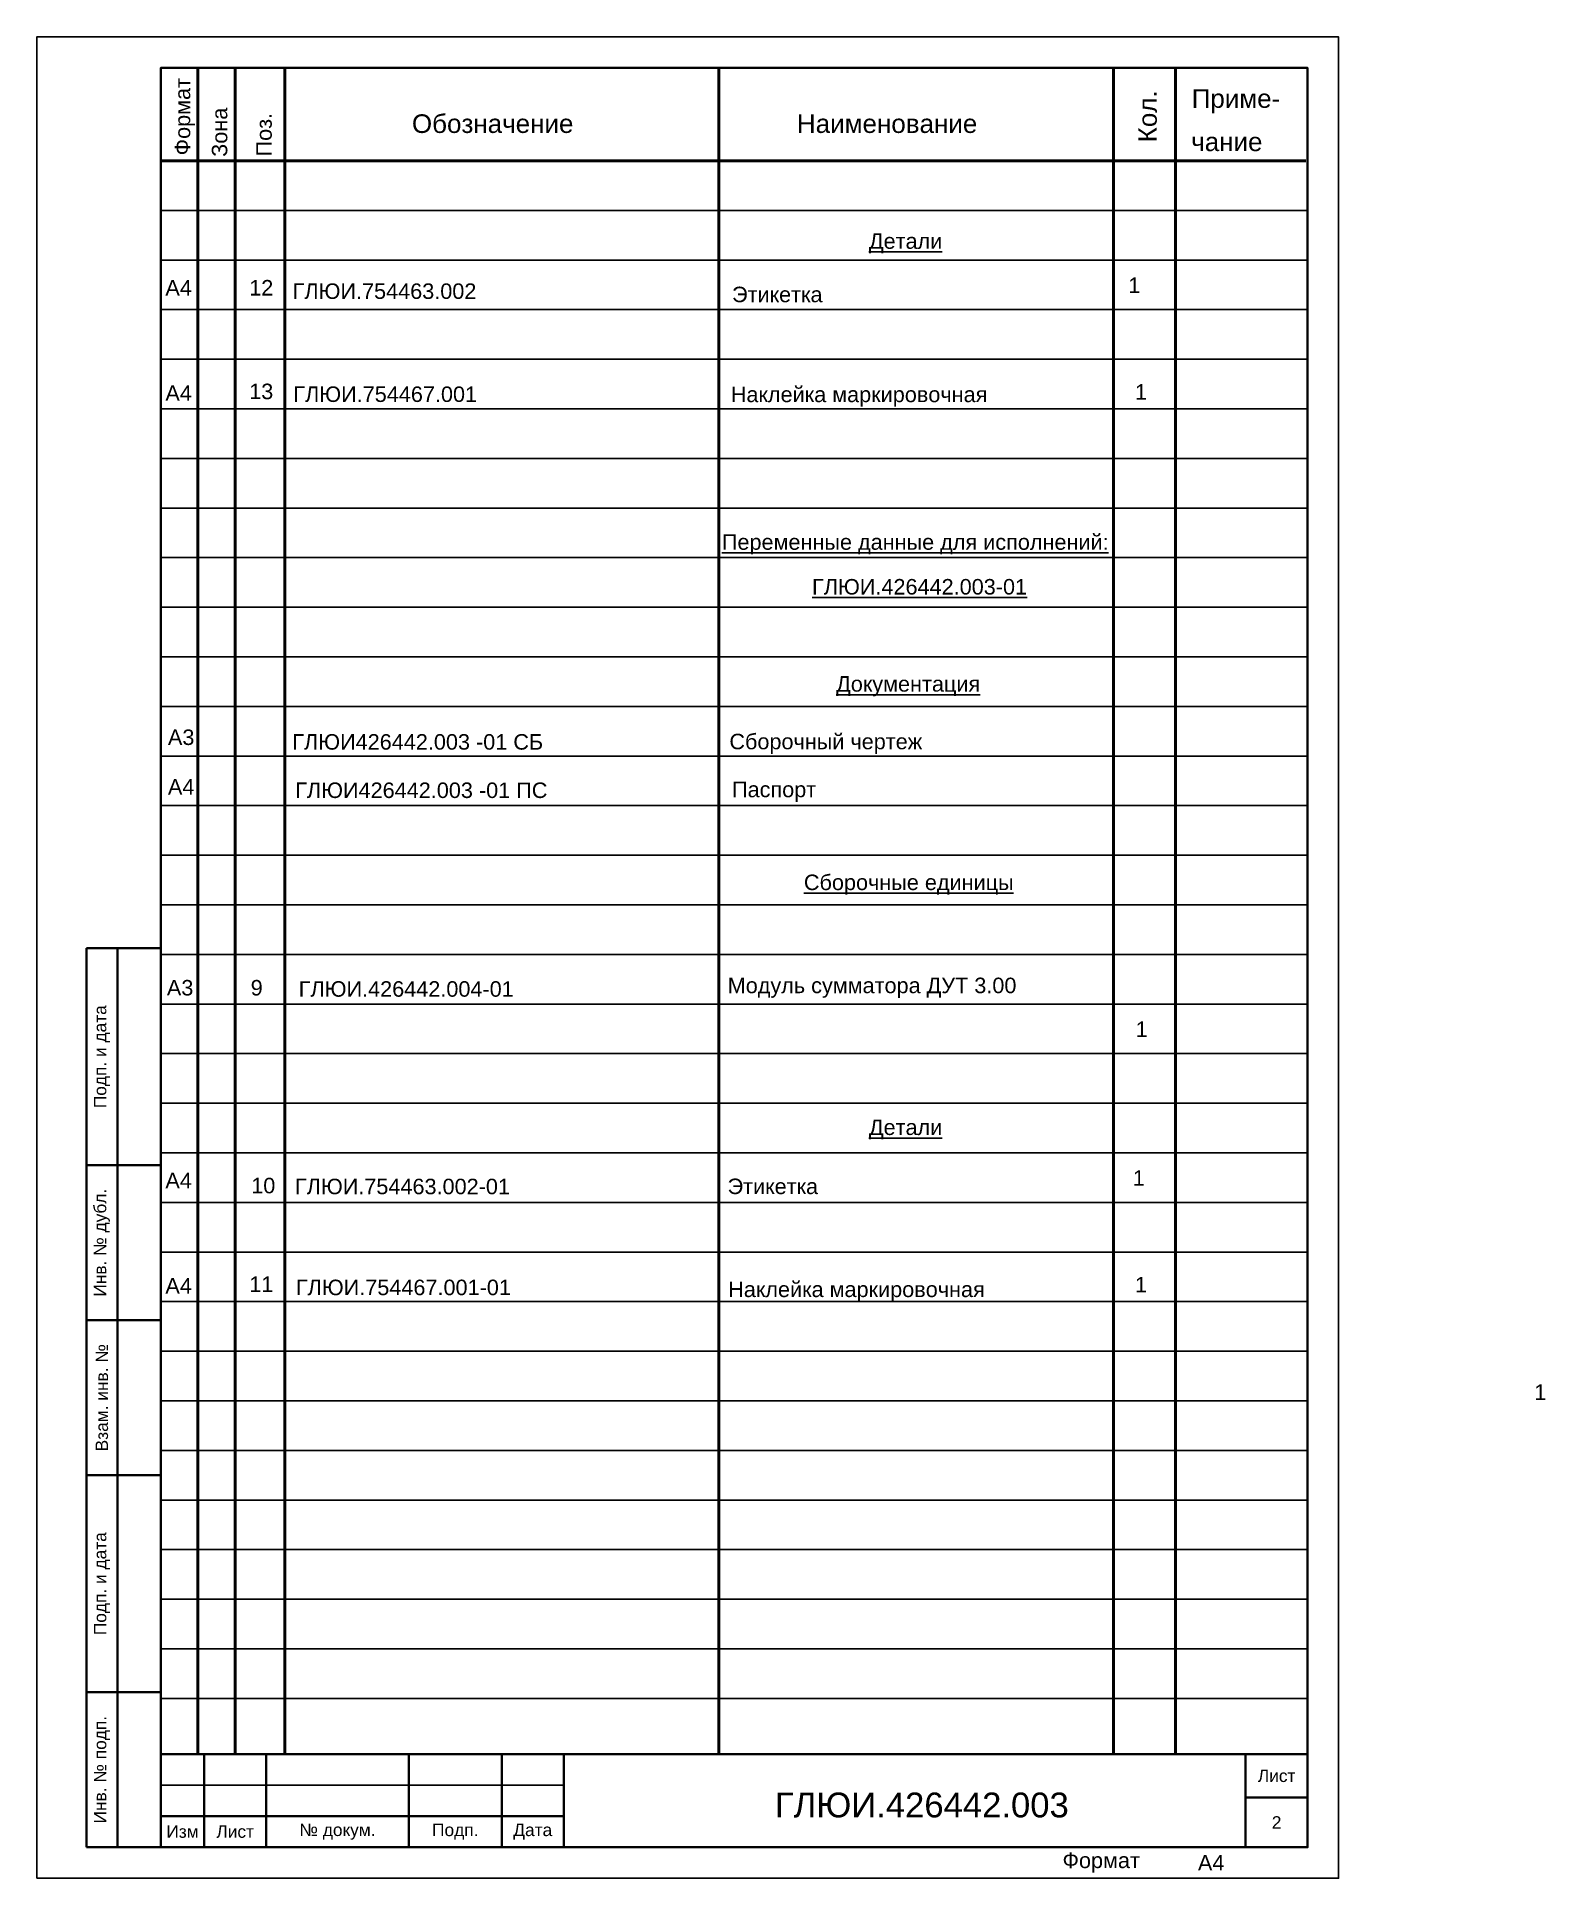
# Paper-space layout 'Лист 2' of a CAD drawing. Header units: millimetres. Extents: x -5 to 238, y -6 to 291.
import ezdxf

# ---------------------------------------------------------------- set-up
doc = ezdxf.new("R2010")
doc.units = ezdxf.units.MM
doc.header["$LTSCALE"] = 0.5
doc.layers.add('Текст', color=7, linetype='Continuous')
doc.layers.add('Штамп', color=7, linetype='Continuous', lineweight=40)
doc.styles.add('Arial', font='ARIAL.TTF')
doc.styles.add('LAT', font='ARIAL.TTF', dxfattribs={"height": 2.5})
doc.styles.get("Standard").update_dxf_attribs({"font": 'TIMES.TTF', "height": 3})
doc.styles.add('style2', font='TIMES.TTF', dxfattribs={"height": 2.3})

psp = doc.layouts.new('Лист 2')

# ---------------------------------------------------------------- linework, layer by layer
at = {"lineweight": -3, "ltscale": 3}
psp.add_line((-5.22, 290.58), (-5.22, -6.42), dxfattribs=at)
at = {"lineweight": 50}
for p, q in [((20.78, 285.58), (20.78, 13.56)), ((26.78, 13.56), (26.78, 285.58)), ((34.78, 285.58), (34.78, 13.56)), ((104.78, 13.56), (104.78, 285.58)), ((168.47, 285.58), (168.47, 13.56)), ((178.47, 13.56), (178.47, 285.58))]:
    psp.add_line(p, q, dxfattribs=at)
at = {"lineweight": 50, "ltscale": 3}
psp.add_line((14.73, 270.58), (199.5, 270.58), dxfattribs=at)
at = {"ltscale": 3}
for p, q in [((14.78, 262.58), (199.78, 262.58)), ((14.78, 254.58), (199.78, 254.58)), ((14.78, 246.58), (199.78, 246.58)), ((14.78, 238.58), (199.78, 238.58)), ((14.78, 230.58), (199.78, 230.58)), ((14.78, 222.58), (199.78, 222.58)), ((14.78, 214.58), (199.78, 214.58)), ((14.78, 206.58), (199.78, 206.58)), ((14.78, 198.58), (199.78, 198.58)), ((14.78, 190.58), (199.78, 190.58)), ((14.78, 182.58), (199.78, 182.58)), ((14.78, 174.58), (199.78, 174.58)), ((14.78, 166.58), (199.78, 166.58)), ((14.78, 158.58), (199.78, 158.58)), ((14.78, 150.58), (199.78, 150.58)), ((14.78, 142.58), (199.78, 142.58)), ((14.78, 134.58), (199.78, 134.58)), ((14.78, 126.58), (199.78, 126.58)), ((14.78, 118.58), (199.78, 118.58)), ((14.78, 110.58), (199.78, 110.58)), ((14.78, 102.58), (199.78, 102.58)), ((14.78, 94.58), (199.78, 94.58)), ((14.78, 86.58), (199.78, 86.58)), ((14.78, 78.58), (199.78, 78.58)), ((14.78, 70.58), (199.78, 70.58)), ((14.78, 62.58), (199.78, 62.58)), ((14.78, 54.58), (199.78, 54.58)), ((14.78, 46.58), (199.78, 46.58))]:
    psp.add_line(p, q, dxfattribs=at)
for p, q in [((199.78, 38.58), (14.78, 38.58)), ((199.78, 30.58), (14.78, 30.58)), ((199.78, 22.58), (14.78, 22.58))]:
    psp.add_line(p, q)
at = {"lineweight": -3}
psp.add_line((204.78, -6.42), (-5.22, -6.42), dxfattribs=at)
at = {"ltscale": 0.5}
psp.add_lwpolyline([(-5.22, -6.42), (204.78, -6.42), (204.78, 290.58), (-5.22, 290.58)], close=True, dxfattribs=at)
at = {"layer": 'Штамп', "ltscale": 0.5}
for p, q in [((14.78, 143.58), (2.78, 143.58)), ((2.78, 143.58), (2.78, -1.42)), ((7.78, 143.58), (7.78, -1.42)), ((14.78, 108.58), (2.78, 108.58)), ((14.78, 83.58), (2.78, 83.58)), ((14.78, 58.58), (2.78, 58.58)), ((14.78, 23.58), (2.78, 23.58)), ((199.78, 13.58), (14.78, 13.58)), ((21.78, -1.42), (21.78, 13.58)), ((31.78, -1.42), (31.78, 13.58)), ((54.78, -1.42), (54.78, 13.58)), ((69.78, -1.42), (69.78, 13.58)), ((79.78, -1.42), (79.78, 13.58)), ((189.78, -1.42), (189.78, 13.58)), ((189.78, 6.58), (199.78, 6.58)), ((14.78, 3.58), (79.78, 3.58)), ((14.78, -1.42), (2.78, -1.42))]:
    psp.add_line(p, q, dxfattribs=at)
at = {"layer": 'Штамп', "lineweight": 25, "ltscale": 0.5}
psp.add_line((14.78, 8.58), (79.78, 8.58), dxfattribs=at)
at = {"layer": 'Штамп', "ltscale": 0.5}
psp.add_lwpolyline([(14.78, -1.42), (199.78, -1.42), (199.78, 285.58), (14.78, 285.58)], close=True, dxfattribs=at)

# ---------------------------------------------------------------- texts
at = {"lineweight": -3, "style": 'LAT'}
for s, height, p in [('Формат', 2.5, (19.53, 271.46)), ('Кол.', 3, (175.45, 273.57)), ('Зона', 2.5, (25.51, 271.23)), ('Поз.', 2.5, (32.68, 271.29))]:
    psp.add_text(s, height=height, rotation=90, dxfattribs=at).set_placement(p)
for s, p in [('Приме-', (181.08, 279.13)), ('Обозначение', (55.29, 275.08)), ('Наименование', (117.4, 275.08)), ('чание', (181, 272.15))]:
    psp.add_text(s, height=3, dxfattribs=at).set_placement(p)
at = {"ltscale": 0.5, "attachment_point": 5}
for s, insert, char_height, width, style in [('{\\fArial|b0|i0|c204|p34;\\LДетали}', (134.93, 257.28), 2.5, 47.5437, 'Arial'), ('{\\fArial|b0|i0|c204|p34;\\LПеременные данные для исполнений:}', (136.49, 208.72), 2.5, 79.2474, 'style2'), ('{\\H0.8333x;\\LГЛЮИ.426442.003-01\\P} ', (137.18, 199.53), 3, 61.2066, 'Arial'), ('{\\fArial|b0|i0|c204|p34;\\LДокументация}', (135.34, 185.84), 2.5, 47.5437, 'Arial'), ('{\\fArial|b0|i0|c204|p34;\\LСборочные единицы}', (135.44, 153.83), 2.5, 47.5437, 'Arial'), ('{\\fArial|b0|i0|c204|p34;\\LДетали}', (134.93, 114.34), 2.5, 47.5437, 'Arial')]:
    psp.add_mtext(s, dxfattribs=dict(at, insert=insert, char_height=char_height, width=width, style=style))
at = {"insert": (113.83, 7.39), "char_height": 4, "width": 27.4404, "attachment_point": 1}
psp.add_mtext('{\\fArial|b0|i0|c204|p34;ГЛЮИ\\fArial|b0|i0|c0|p34;.426442.003}', dxfattribs=at)
at = {"layer": 'Текст', "style": 'Arial'}
for s, p in [('А4', (15.52, 248.86)), ('12', (29.04, 248.86)), ('ГЛЮИ.754463.002', (36.05, 248.31)), ('Этикетка', (106.93, 247.78)), ('1', (170.85, 249.27)), ('13', (29.04, 232.14)), ('А4', (15.52, 231.88)), ('ГЛЮИ.754467.001', (36.16, 231.69)), ('Наклейка маркировочная', (106.73, 231.66)), ('1', (171.92, 232.06)), ('А3', (15.93, 176.36)), ('Сборочный чертеж', (106.5, 175.67)), ('ГЛЮИ426442.003 -01 СБ', (35.99, 175.61)), ('А4', (15.93, 168.36)), ('ГЛЮИ426442.003 -01 ПС', (36.46, 167.81)), ('Паспорт', (106.93, 167.94)), ('А3', (15.76, 135.96)), ('9', (29.28, 135.96)), ('ГЛЮИ.426442.004-01 ', (37.03, 135.76)), ('Модуль сумматора ДУТ 3.00', (106.23, 136.33)), ('1', (172.03, 129.27)), ('А4', (15.52, 104.86)), ('1', (171.58, 105.27)), ('10', (29.37, 104.05)), ('ГЛЮИ.754463.002-01', (36.42, 103.9)), ('Этикетка', (106.21, 103.92)), ('А4', (15.52, 87.88)), ('11', (29.04, 88.14)), ('ГЛЮИ.754467.001-01', (36.57, 87.62)), ('Наклейка маркировочная', (106.31, 87.31)), ('1', (171.92, 88.06)), ('1', (236.33, 70.73))]:
    psp.add_text(s, height=2.5, dxfattribs=at).set_placement(p)
at = {"layer": 'Штамп', "ltscale": 0.5, "char_height": 2, "attachment_point": 5, "rotation": 90}
for s, insert, width in [('{\\fArial|b0|i0|c204|p34;Подп. и дата}', (5.28, 126.08), 35), ('{\\fArial|b0|i0|c204|p34;Инв. № дубл.}', (5.28, 96.08), 25), ('{\\fArial|b0|i0|c204|p34;Взам. инв. №}', (5.28, 71.08), 25), ('{\\fArial|b0|i0|c204|p34;Подп. и дата}', (5.28, 41.08), 35), ('{\\fArial|b0|i0|c204|p34;Инв. № подп.}', (5.28, 11.08), 25)]:
    psp.add_mtext(s, dxfattribs=dict(at, insert=insert, width=width))
at = {"layer": 'Штамп', "ltscale": 0.5, "attachment_point": 5}
for s, insert, char_height, width in [('{\\fArial|b0|i0|c204|p34;Лист}', (194.78, 10.08), 2, 10), ('{\\fArial|b0|i0|c204|p34;2}', (194.78, 2.58), 2, 10), ('{\\fArial|b0|i0|c204|p34;Изм}', (18.28, 1.08), 2, 7), ('{\\fArial|b0|i0|c204|p34;Лист}', (26.78, 1.08), 2, 10), ('{\\fArial|b0|i0|c204|p34;№ докум.}', (43.28, 1.08), 2, 23), ('{\\fArial|b0|i0|c204|p34;Подп.}', (62.28, 1.08), 2, 15), ('{\\fArial|b0|i0|c204|p34;Дата}', (74.78, 1.08), 2, 10), ('{\\fArial|b0|i0|c204|p34;Формат}', (166.48, -3.92), 2.5, 18.3595), ('{\\fArial|b0|i0|c204|p34;А4}', (184.22, -3.92), 2.5, 6.7639)]:
    psp.add_mtext(s, dxfattribs=dict(at, insert=insert, char_height=char_height, width=width))

doc.saveas('drawing.dxf')
